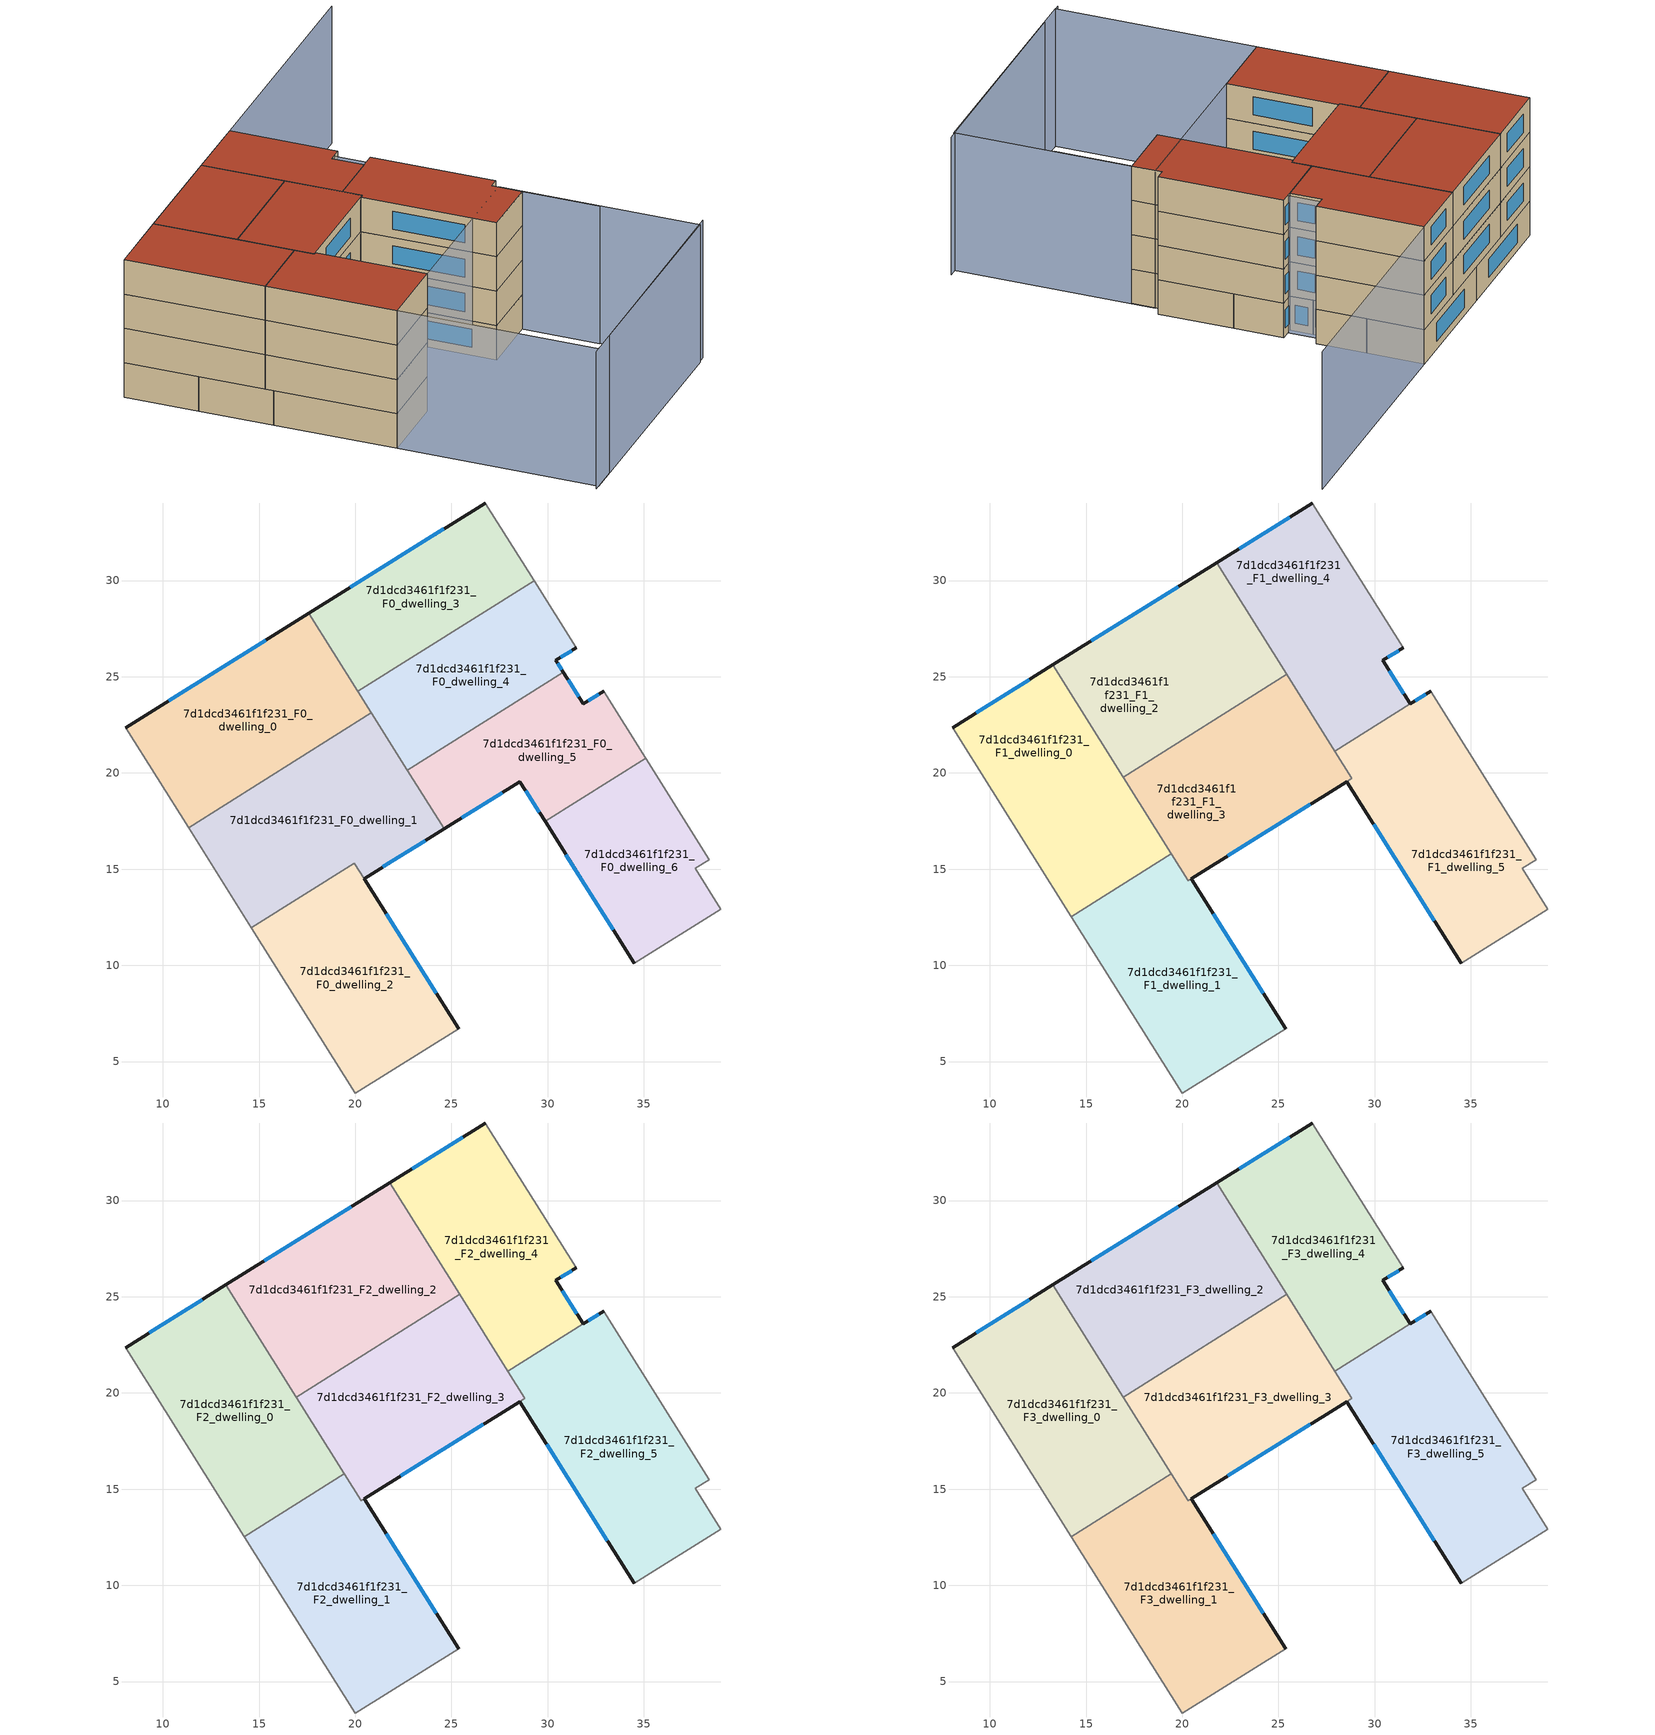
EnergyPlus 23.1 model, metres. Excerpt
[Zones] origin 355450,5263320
7d1dcd3461f1f231_F0_dwelling_0
 floor ground (EU_floor_Construction): 17.59,28.3 20.84,23.12 11.34,17.15 8.07,22.36 z0
 wall outside (EU_wall_Construction): 17.59,28.3 8.07,22.36 z0:3
 wall adiabatic (EU_wall_Construction): 8.07,22.36 11.34,17.15 z0:3
 wall to 7d1dcd3461f1f231_F0_dwelling_1 (EU_wall_Construction): 11.34,17.15 20.84,23.12 z0:3
 wall to 7d1dcd3461f1f231_F0_dwelling_3 (EU_wall_Construction): 20.13,24.25 17.59,28.3 z0:3
 wall to 7d1dcd3461f1f231_F0_dwelling_4 (EU_wall_Construction): 20.84,23.12 20.13,24.25 z0:3
 window (EU_Window_Construction): 15.35,26.91 10.3,23.76 z0.7:2.3
 ceiling adiabatic (EU_roof_Construction): 20.84,23.12 17.59,28.3 13.28,25.61 16.54,20.42 z3
7d1dcd3461f1f231_F0_dwelling_1
 floor ground (EU_floor_Construction): 20.84,23.12 24.62,17.09 20.47,14.5 19.96,15.31 14.61,11.95 11.34,17.15 z0
 wall outside (EU_wall_Construction): 20.47,14.5 24.62,17.09 z0:3
 wall adiabatic (EU_wall_Construction): 11.34,17.15 14.61,11.95 z0:3
 wall to 7d1dcd3461f1f231_F0_dwelling_2 (EU_wall_Construction): 14.61,11.95 19.96,15.31 20.47,14.5 z0:3
 wall to 7d1dcd3461f1f231_F0_dwelling_5 (EU_wall_Construction): 24.62,17.09 22.72,20.13 z0:3
 wall to 7d1dcd3461f1f231_F0_dwelling_4 (EU_wall_Construction): 22.72,20.13 20.84,23.12 z0:3
 window (EU_Window_Construction): 21.44,15.11 23.65,16.49 z0.7:2.3
 ceiling adiabatic (EU_roof_Construction): 21.24,22.48 20.84,23.12 16.54,20.42 16.94,19.79 z3
7d1dcd3461f1f231_F0_dwelling_2
 floor ground (EU_floor_Construction): 20.47,14.5 25.37,6.71 20.01,3.36 14.61,11.95 19.96,15.31 z0
 wall outside (EU_wall_Construction): 25.37,6.71 20.47,14.5 z0:3
 wall adiabatic (EU_wall_Construction): 14.61,11.95 20.01,3.36 25.37,6.71 z0:3
 window (EU_Window_Construction): 24.22,8.54 21.62,12.67 z0.7:2.3
7d1dcd3461f1f231_F0_dwelling_3
 floor ground (EU_floor_Construction): 26.77,34.03 29.3,30 20.13,24.25 17.59,28.3 z0
 wall outside (EU_wall_Construction): 26.77,34.03 17.59,28.3 z0:3
 wall to 7d1dcd3461f1f231_F0_dwelling_4 (EU_wall_Construction): 20.13,24.25 29.3,30 z0:3
 wall adiabatic (EU_wall_Construction): 29.3,30 26.77,34.03 z0:3
 window (EU_Window_Construction): 24.61,32.69 19.74,29.65 z0.7:2.3
7d1dcd3461f1f231_F0_dwelling_4
 floor ground (EU_floor_Construction): 29.3,30 31.49,26.51 30.43,25.84 30.82,25.22 22.72,20.13 20.13,24.25 z0
 wall outside (EU_wall_Construction): 30.82,25.22 30.43,25.84 31.49,26.51 z0:3
 wall adiabatic (EU_wall_Construction): 31.49,26.51 29.3,30 z0:3
 wall to 7d1dcd3461f1f231_F0_dwelling_5 (EU_wall_Construction): 22.72,20.13 30.82,25.22 z0:3
 window (EU_Window_Construction): 30.68,26 31.25,26.35 / 30.73,25.37 30.52,25.7 z0.7:2.3
7d1dcd3461f1f231_F0_dwelling_5
 floor ground (EU_floor_Construction): 32.92,24.25 35.1,20.76 29.87,17.48 28.57,19.55 24.62,17.09 22.72,20.13 30.82,25.22 31.85,23.59 z0
 wall outside (EU_wall_Construction): 24.62,17.09 28.57,19.55 29.87,17.48 / 32.92,24.25 31.85,23.59 30.82,25.22 z0:3
 wall to 7d1dcd3461f1f231_F0_dwelling_6 (EU_wall_Construction): 29.87,17.48 35.1,20.76 z0:3
 wall adiabatic (EU_wall_Construction): 35.1,20.76 32.92,24.25 z0:3
 window (EU_Window_Construction): 28.87,19.07 29.56,17.97 / 25.55,17.67 27.64,18.98 / 31.61,23.97 31.06,24.84 / 32.67,24.09 32.1,23.74 z0.7:2.3
7d1dcd3461f1f231_F0_dwelling_6
 floor ground (EU_floor_Construction): 35.1,20.76 38.41,15.5 37.68,15.04 39.01,12.92 34.5,10.11 29.87,17.48 z0
 wall outside (EU_wall_Construction): 29.87,17.48 34.5,10.11 z0:3
 wall adiabatic (EU_wall_Construction): 34.5,10.11 39.01,12.92 37.68,15.04 38.41,15.5 35.1,20.76 z0:3
 window (EU_Window_Construction): 30.96,15.75 33.41,11.84 z0.7:2.3
7d1dcd3461f1f231_F1_dwelling_0
 floor to 7d1dcd3461f1f231_F0_dwelling_0 (EU_floor_Construction): 13.28,25.61 16.54,20.42 11.34,17.15 8.07,22.36 z3
 floor to 7d1dcd3461f1f231_F0_dwelling_1 (EU_floor_Construction): 16.54,20.42 19.44,15.8 14.24,12.53 11.34,17.15 z3
 wall outside (EU_wall_Construction): 13.28,25.62 8.07,22.36 z3:6
 wall to 7d1dcd3461f1f231_F1_dwelling_1 (EU_wall_Construction): 14.24,12.53 19.44,15.8 z3:6
 wall adiabatic (EU_wall_Construction): 8.07,22.36 14.24,12.53 z3:6
 wall to 7d1dcd3461f1f231_F1_dwelling_2 (EU_wall_Construction): 16.94,19.79 13.28,25.62 z3:6
 wall to 7d1dcd3461f1f231_F1_dwelling_3 (EU_wall_Construction): 19.44,15.8 16.94,19.79 z3:6
 window (EU_Window_Construction): 12.06,24.85 9.29,23.13 z3.7:5.3
7d1dcd3461f1f231_F1_dwelling_1
 floor to 7d1dcd3461f1f231_F0_dwelling_2 (EU_floor_Construction): 20.47,14.5 25.37,6.71 20.01,3.36 14.61,11.95 19.81,15.22 20.32,14.41 z3
 floor to 7d1dcd3461f1f231_F0_dwelling_1 (EU_floor_Construction): 19.44,15.8 19.81,15.22 14.61,11.95 14.24,12.53 z3
 wall outside (EU_wall_Construction): 25.37,6.71 20.47,14.5 z3:6
 wall adiabatic (EU_wall_Construction): 14.24,12.53 20.01,3.36 25.37,6.71 z3:6
 wall to 7d1dcd3461f1f231_F1_dwelling_3 (EU_wall_Construction): 20.47,14.5 20.32,14.41 19.44,15.8 z3:6
 window (EU_Window_Construction): 24.22,8.54 21.62,12.67 z3.7:5.3
7d1dcd3461f1f231_F1_dwelling_2
 floor to 7d1dcd3461f1f231_F0_dwelling_3 (EU_floor_Construction): 21.79,30.92 24.33,26.88 20.13,24.25 17.59,28.3 z3
 floor to 7d1dcd3461f1f231_F0_dwelling_4 (EU_floor_Construction): 24.33,26.88 25.43,25.12 21.24,22.48 20.13,24.25 z3
 floor adiabatic (EU_floor_Construction): 17.59,28.3 21.24,22.48 16.94,19.79 13.28,25.62 z3
 wall outside (EU_wall_Construction): 21.79,30.92 13.28,25.62 z3:6
 wall to 7d1dcd3461f1f231_F1_dwelling_3 (EU_wall_Construction): 16.94,19.79 25.43,25.12 z3:6
 wall to 7d1dcd3461f1f231_F1_dwelling_4 (EU_wall_Construction): 25.43,25.12 21.79,30.92 z3:6
 window (EU_Window_Construction): 19.79,29.68 15.28,26.86 z3.7:5.3
7d1dcd3461f1f231_F1_dwelling_3
 floor to 7d1dcd3461f1f231_F0_dwelling_1 (EU_floor_Construction): 21.24,22.48 24.62,17.09 20.47,14.51 19.96,15.31 19.81,15.22 16.94,19.79 z3
 floor to 7d1dcd3461f1f231_F0_dwelling_5 (EU_floor_Construction): 26.91,22.76 28.82,19.71 24.62,17.09 22.72,20.13 z3
 floor to 7d1dcd3461f1f231_F0_dwelling_2 (EU_floor_Construction): 19.96,15.31 20.43,14.56 20.47,14.51 20.32,14.41 19.81,15.22 z3
 floor to 7d1dcd3461f1f231_F0_dwelling_4 (EU_floor_Construction): 25.43,25.12 26.91,22.76 22.72,20.13 21.24,22.48 z3
 wall outside (EU_wall_Construction): 20.47,14.51 28.56,19.55 z3:6
 wall to 7d1dcd3461f1f231_F1_dwelling_5 (EU_wall_Construction): 28.57,19.55 28.82,19.71 27.94,21.13 z3:6
 wall to 7d1dcd3461f1f231_F1_dwelling_4 (EU_wall_Construction): 27.94,21.13 25.43,25.12 z3:6
 window (EU_Window_Construction): 22.37,15.69 26.66,18.37 z3.7:5.3
7d1dcd3461f1f231_F1_dwelling_4
 floor to 7d1dcd3461f1f231_F0_dwelling_4 (EU_floor_Construction): 29.3,30 31.49,26.51 30.43,25.84 30.82,25.22 26.91,22.76 24.33,26.88 z3
 floor to 7d1dcd3461f1f231_F0_dwelling_3 (EU_floor_Construction): 26.77,34.03 29.3,30 24.33,26.88 21.79,30.92 z3
 floor to 7d1dcd3461f1f231_F0_dwelling_5 (EU_floor_Construction): 30.82,25.22 31.85,23.59 27.94,21.13 26.91,22.76 z3
 wall outside (EU_wall_Construction): 26.77,34.03 21.79,30.92 / 31.85,23.59 30.43,25.84 31.49,26.51 z3:6
 wall adiabatic (EU_wall_Construction): 31.49,26.51 26.77,34.03 z3:6
 wall to 7d1dcd3461f1f231_F1_dwelling_5 (EU_wall_Construction): 27.94,21.13 31.85,23.59 z3:6
 window (EU_Window_Construction): 25.6,33.3 22.96,31.65 / 30.68,26 31.25,26.35 / 31.52,24.12 30.76,25.31 z3.7:5.3
7d1dcd3461f1f231_F1_dwelling_5
 floor to 7d1dcd3461f1f231_F0_dwelling_5 (EU_floor_Construction): 32.92,24.25 35.1,20.76 29.87,17.48 28.57,19.55 28.82,19.71 27.94,21.13 31.85,23.59 z3
 floor to 7d1dcd3461f1f231_F0_dwelling_6 (EU_floor_Construction): 35.1,20.76 38.41,15.5 37.68,15.04 39.01,12.92 34.5,10.11 29.87,17.48 z3
 wall outside (EU_wall_Construction): 32.92,24.25 31.85,23.59 / 28.57,19.55 34.5,10.11 z3:6
 wall adiabatic (EU_wall_Construction): 34.5,10.11 39.01,12.92 37.68,15.04 38.41,15.5 32.92,24.25 z3:6
 window (EU_Window_Construction): 32.67,24.09 32.1,23.74 / 29.96,17.34 33.11,12.33 z3.7:5.3
7d1dcd3461f1f231_F2_dwelling_0
 floor to 7d1dcd3461f1f231_F1_dwelling_0 (EU_floor_Construction): 13.28,25.62 19.44,15.8 14.24,12.53 8.07,22.36 z6
 wall outside (EU_wall_Construction): 13.28,25.62 8.07,22.36 z6:9
 wall to 7d1dcd3461f1f231_F2_dwelling_1 (EU_wall_Construction): 14.24,12.53 19.44,15.8 z6:9
 wall adiabatic (EU_wall_Construction): 8.07,22.36 14.24,12.53 z6:9
 wall to 7d1dcd3461f1f231_F2_dwelling_2 (EU_wall_Construction): 16.94,19.79 13.28,25.62 z6:9
 wall to 7d1dcd3461f1f231_F2_dwelling_3 (EU_wall_Construction): 19.44,15.8 16.94,19.79 z6:9
 window (EU_Window_Construction): 12.06,24.85 9.29,23.13 z6.7:8.3
7d1dcd3461f1f231_F2_dwelling_1
 floor to 7d1dcd3461f1f231_F1_dwelling_1 (EU_floor_Construction): 20.47,14.5 25.37,6.71 20.01,3.36 14.24,12.53 19.44,15.8 20.32,14.41 z6
 wall outside (EU_wall_Construction): 25.37,6.71 20.47,14.5 z6:9
 wall adiabatic (EU_wall_Construction): 14.24,12.53 20.01,3.36 25.37,6.71 z6:9
 wall to 7d1dcd3461f1f231_F2_dwelling_3 (EU_wall_Construction): 20.47,14.5 20.32,14.41 19.44,15.8 z6:9
 window (EU_Window_Construction): 24.22,8.54 21.62,12.67 z6.7:8.3
7d1dcd3461f1f231_F2_dwelling_2
 floor to 7d1dcd3461f1f231_F1_dwelling_2 (EU_floor_Construction): 21.79,30.92 25.43,25.12 16.94,19.79 13.28,25.62 z6
 wall outside (EU_wall_Construction): 21.79,30.92 13.28,25.62 z6:9
 wall to 7d1dcd3461f1f231_F2_dwelling_3 (EU_wall_Construction): 16.94,19.79 25.43,25.12 z6:9
 wall to 7d1dcd3461f1f231_F2_dwelling_4 (EU_wall_Construction): 25.43,25.12 21.79,30.92 z6:9
 window (EU_Window_Construction): 19.79,29.68 15.28,26.86 z6.7:8.3
7d1dcd3461f1f231_F2_dwelling_3
 floor to 7d1dcd3461f1f231_F1_dwelling_3 (EU_floor_Construction): 25.43,25.12 28.82,19.71 28.56,19.55 20.47,14.5 20.32,14.41 16.94,19.79 z6
 wall outside (EU_wall_Construction): 20.47,14.51 28.56,19.55 z6:9
 wall to 7d1dcd3461f1f231_F2_dwelling_5 (EU_wall_Construction): 28.57,19.55 28.82,19.71 27.94,21.13 z6:9
 wall to 7d1dcd3461f1f231_F2_dwelling_4 (EU_wall_Construction): 27.94,21.13 25.43,25.12 z6:9
 window (EU_Window_Construction): 22.37,15.69 26.66,18.37 z6.7:8.3
7d1dcd3461f1f231_F2_dwelling_4
 floor to 7d1dcd3461f1f231_F1_dwelling_4 (EU_floor_Construction): 26.77,34.03 31.49,26.51 30.43,25.84 31.85,23.59 27.94,21.13 21.79,30.92 z6
 wall outside (EU_wall_Construction): 26.77,34.03 21.79,30.92 / 31.85,23.59 30.43,25.84 31.49,26.51 z6:9
 wall adiabatic (EU_wall_Construction): 31.49,26.51 26.77,34.03 z6:9
 wall to 7d1dcd3461f1f231_F2_dwelling_5 (EU_wall_Construction): 27.94,21.13 31.85,23.59 z6:9
 window (EU_Window_Construction): 25.6,33.3 22.96,31.65 / 30.68,26 31.25,26.35 / 31.52,24.12 30.76,25.31 z6.7:8.3
7d1dcd3461f1f231_F2_dwelling_5
 floor to 7d1dcd3461f1f231_F1_dwelling_5 (EU_floor_Construction): 32.92,24.25 38.41,15.5 37.68,15.04 39.01,12.92 34.5,10.11 28.57,19.55 28.82,19.71 27.94,21.13 31.85,23.59 z6
 wall outside (EU_wall_Construction): 32.92,24.25 31.85,23.59 / 28.57,19.55 34.5,10.11 z6:9
 wall adiabatic (EU_wall_Construction): 34.5,10.11 39.01,12.92 37.68,15.04 38.41,15.5 32.92,24.25 z6:9
 window (EU_Window_Construction): 32.67,24.09 32.1,23.74 / 29.96,17.34 33.11,12.33 z6.7:8.3
7d1dcd3461f1f231_F3_dwelling_0
 floor to 7d1dcd3461f1f231_F2_dwelling_0 (EU_floor_Construction): 13.28,25.62 19.44,15.8 14.24,12.53 8.07,22.36 z9
 wall outside (EU_wall_Construction): 13.28,25.62 8.07,22.36 z9:12
 wall to 7d1dcd3461f1f231_F3_dwelling_1 (EU_wall_Construction): 14.24,12.53 19.44,15.8 z9:12
 wall adiabatic (EU_wall_Construction): 8.07,22.36 14.24,12.53 z9:12
 wall to 7d1dcd3461f1f231_F3_dwelling_2 (EU_wall_Construction): 16.94,19.79 13.28,25.62 z9:12
 wall to 7d1dcd3461f1f231_F3_dwelling_3 (EU_wall_Construction): 19.44,15.8 16.94,19.79 z9:12
 window (EU_Window_Construction): 12.06,24.85 9.29,23.13 z9.7:11.3
 roof outside (EU_roof_Construction): 19.44,15.8 13.28,25.62 8.07,22.36 14.24,12.53 z12
7d1dcd3461f1f231_F3_dwelling_1
 floor to 7d1dcd3461f1f231_F2_dwelling_1 (EU_floor_Construction): 20.47,14.5 25.37,6.71 20.01,3.36 14.24,12.53 19.44,15.8 20.32,14.41 z9
 wall outside (EU_wall_Construction): 25.37,6.71 20.47,14.5 z9:12
 wall adiabatic (EU_wall_Construction): 14.24,12.53 20.01,3.36 25.37,6.71 z9:12
 wall to 7d1dcd3461f1f231_F3_dwelling_3 (EU_wall_Construction): 20.47,14.5 20.32,14.41 19.44,15.8 z9:12
 window (EU_Window_Construction): 24.22,8.54 21.62,12.67 z9.7:11.3
 roof outside (EU_roof_Construction): 25.37,6.71 20.47,14.5 20.32,14.41 19.44,15.8 14.24,12.53 20.01,3.36 z12
7d1dcd3461f1f231_F3_dwelling_2
 floor to 7d1dcd3461f1f231_F2_dwelling_2 (EU_floor_Construction): 21.79,30.92 25.43,25.12 16.94,19.79 13.28,25.62 z9
 wall outside (EU_wall_Construction): 21.79,30.92 13.28,25.62 z9:12
 wall to 7d1dcd3461f1f231_F3_dwelling_3 (EU_wall_Construction): 16.94,19.79 25.43,25.12 z9:12
 wall to 7d1dcd3461f1f231_F3_dwelling_4 (EU_wall_Construction): 25.43,25.12 21.79,30.92 z9:12
 window (EU_Window_Construction): 19.79,29.68 15.28,26.86 z9.7:11.3
 roof outside (EU_roof_Construction): 25.43,25.12 21.79,30.92 13.28,25.62 16.94,19.79 z12
7d1dcd3461f1f231_F3_dwelling_3
 floor to 7d1dcd3461f1f231_F2_dwelling_3 (EU_floor_Construction): 25.43,25.12 28.82,19.71 28.56,19.55 20.47,14.5 20.32,14.41 16.94,19.79 z9
 wall outside (EU_wall_Construction): 20.47,14.51 28.56,19.55 z9:12
 wall to 7d1dcd3461f1f231_F3_dwelling_5 (EU_wall_Construction): 28.57,19.55 28.82,19.71 27.94,21.13 z9:12
 wall to 7d1dcd3461f1f231_F3_dwelling_4 (EU_wall_Construction): 27.94,21.13 25.43,25.12 z9:12
 window (EU_Window_Construction): 22.37,15.69 26.66,18.37 z9.7:11.3
 roof outside (EU_roof_Construction): 28.56,19.55 28.82,19.71 25.43,25.12 16.94,19.79 20.32,14.41 20.47,14.5 z12
7d1dcd3461f1f231_F3_dwelling_4
 floor to 7d1dcd3461f1f231_F2_dwelling_4 (EU_floor_Construction): 26.77,34.03 31.49,26.51 30.43,25.84 31.85,23.59 27.94,21.13 21.79,30.92 z9
 wall outside (EU_wall_Construction): 26.77,34.03 21.79,30.92 / 31.85,23.59 30.43,25.84 31.49,26.51 z9:12
 wall adiabatic (EU_wall_Construction): 31.49,26.51 26.77,34.03 z9:12
 wall to 7d1dcd3461f1f231_F3_dwelling_5 (EU_wall_Construction): 27.94,21.13 31.85,23.59 z9:12
 window (EU_Window_Construction): 25.6,33.3 22.96,31.65 / 30.68,26 31.25,26.35 / 31.52,24.12 30.76,25.31 z9.7:11.3
 roof outside (EU_roof_Construction): 31.85,23.59 30.43,25.84 31.49,26.51 26.77,34.03 21.79,30.92 27.94,21.13 z12
7d1dcd3461f1f231_F3_dwelling_5
 floor to 7d1dcd3461f1f231_F2_dwelling_5 (EU_floor_Construction): 32.92,24.25 38.41,15.5 37.68,15.04 39.01,12.92 34.5,10.11 28.57,19.55 28.82,19.71 27.94,21.13 31.85,23.59 z9
 wall outside (EU_wall_Construction): 32.92,24.25 31.85,23.59 / 28.57,19.55 34.5,10.11 z9:12
 wall adiabatic (EU_wall_Construction): 34.5,10.11 39.01,12.92 37.68,15.04 38.41,15.5 32.92,24.25 z9:12
 window (EU_Window_Construction): 32.67,24.09 32.1,23.74 / 29.96,17.34 33.11,12.33 z9.7:11.3
 roof outside (EU_roof_Construction): 39.01,12.92 37.68,15.04 38.41,15.5 32.92,24.25 31.85,23.59 27.94,21.13 28.82,19.71 28.57,19.55 34.5,10.11 z12
shading: 28.41,-10.95 47.4,0.98 / 42.4,7.5 26.09,33.61 / 26.09,33.61 44.91,45.36 / 46.79,0.53 28.79,-10.71 / 28.79,-10.71 20,3.36 / 20,3.36 38.01,14.6 / 38.01,14.6 46.79,0.53 z0:12
[Building]
EU S2 Campaign: North Axis=0; Terrain=City; Solar Distribution=FullExterior
[Site:Location]
Budapest.Ferenc.Liszt.Intl.AP: Latitude=47.437; Longitude=19.256; Time Zone=1; Elevation=185
[SizingPeriod:WeatherFileDays]
AnnualSizingPeriod: Begin Month=1; Begin Day of Month=1; End Month=12; End Day of Month=31; Day of Week for Start Day=Monday; Use Weather File Daylight Saving Period=No; Use Weather File Rain and Snow Indicators=No
[MATERIAL]
EU_InternalMass_Material: Roughness=MediumRough; Thickness=0.1; Conductivity=1; Density=1800; Specific Heat=900; Thermal Absorptance=0.9; Solar Absorptance=0.7; Visible Absorptance=0.7
[MATERIAL:NOMASS] Roughness=MediumRough; Thermal Absorptance=0.9; Solar Absorptance=0.7; Visible Absorptance=0.7
Name | Thermal Resistance
EU_wall_NoMass | 0.832559
EU_roof_NoMass | 1.39638
EU_floor_NoMass | 0.872794
[WINDOWMATERIAL:SIMPLEGLAZINGSYSTEM]
EU_Window_SimpleGlazing: UFactor=2.79869; Solar Heat Gain Coefficient=0.75; Visible Transmittance=0.75
[CONSTRUCTION]
EU_wall_Construction: EU_wall_NoMass
EU_roof_Construction: EU_roof_NoMass
EU_floor_Construction: EU_floor_NoMass
EU_Window_Construction: EU_Window_SimpleGlazing
EU_InternalMass_Construction: EU_InternalMass_Material
[ZONE] Type=1; Multiplier=1; Ceiling Height=autocalculate; Floor Area=autocalculate; Part of Total Floor Area=Yes
Name | Volume
7d1dcd3461f1f231_F0_dwelling_0 | 206.659
7d1dcd3461f1f231_F1_dwelling_0; 7d1dcd3461f1f231_F2_dwelling_0; 7d1dcd3461f1f231_F3_dwelling_0 | 213.822
7d1dcd3461f1f231_F0_dwelling_1 | 220.776
7d1dcd3461f1f231_F1_dwelling_1; 7d1dcd3461f1f231_F2_dwelling_1; 7d1dcd3461f1f231_F3_dwelling_1 | 204.663
7d1dcd3461f1f231_F0_dwelling_2 | 192.567
7d1dcd3461f1f231_F1_dwelling_2; 7d1dcd3461f1f231_F2_dwelling_2; 7d1dcd3461f1f231_F3_dwelling_2 | 206.662
7d1dcd3461f1f231_F0_dwelling_3 | 154.98
7d1dcd3461f1f231_F1_dwelling_3 | 191.446
7d1dcd3461f1f231_F2_dwelling_3; 7d1dcd3461f1f231_F3_dwelling_3 | 191.453
7d1dcd3461f1f231_F0_dwelling_4 | 155.009
7d1dcd3461f1f231_F1_dwelling_4; 7d1dcd3461f1f231_F2_dwelling_4; 7d1dcd3461f1f231_F3_dwelling_4 | 193.609
7d1dcd3461f1f231_F0_dwelling_5 | 155
7d1dcd3461f1f231_F1_dwelling_5; 7d1dcd3461f1f231_F2_dwelling_5; 7d1dcd3461f1f231_F3_dwelling_5 | 229.828
7d1dcd3461f1f231_F0_dwelling_6 | 155.006
[INTERNALMASS] Construction=EU_InternalMass_Construction
Name | Zone or ZoneList | Surface Area
7d1dcd3461f1f231_F0_dwelling_0_EU_InternalMass | 7d1dcd3461f1f231_F0_dwelling_0 | 68.8905
7d1dcd3461f1f231_F0_dwelling_1_EU_InternalMass | 7d1dcd3461f1f231_F0_dwelling_1 | 73.5915
7d1dcd3461f1f231_F0_dwelling_2_EU_InternalMass | 7d1dcd3461f1f231_F0_dwelling_2 | 64.191
7d1dcd3461f1f231_F0_dwelling_3_EU_InternalMass | 7d1dcd3461f1f231_F0_dwelling_3 | 51.6602
7d1dcd3461f1f231_F0_dwelling_4_EU_InternalMass | 7d1dcd3461f1f231_F0_dwelling_4 | 51.6694
7d1dcd3461f1f231_F0_dwelling_5_EU_InternalMass | 7d1dcd3461f1f231_F0_dwelling_5 | 51.6669
7d1dcd3461f1f231_F0_dwelling_6_EU_InternalMass | 7d1dcd3461f1f231_F0_dwelling_6 | 51.6688
7d1dcd3461f1f231_F1_dwelling_0_EU_InternalMass | 7d1dcd3461f1f231_F1_dwelling_0 | 71.2738
7d1dcd3461f1f231_F1_dwelling_1_EU_InternalMass | 7d1dcd3461f1f231_F1_dwelling_1 | 68.2215
7d1dcd3461f1f231_F1_dwelling_2_EU_InternalMass | 7d1dcd3461f1f231_F1_dwelling_2 | 68.8872
7d1dcd3461f1f231_F1_dwelling_3_EU_InternalMass | 7d1dcd3461f1f231_F1_dwelling_3 | 63.8154
7d1dcd3461f1f231_F1_dwelling_4_EU_InternalMass | 7d1dcd3461f1f231_F1_dwelling_4 | 64.5363
7d1dcd3461f1f231_F1_dwelling_5_EU_InternalMass | 7d1dcd3461f1f231_F1_dwelling_5 | 76.6101
7d1dcd3461f1f231_F2_dwelling_0_EU_InternalMass | 7d1dcd3461f1f231_F2_dwelling_0 | 71.2738
7d1dcd3461f1f231_F2_dwelling_1_EU_InternalMass | 7d1dcd3461f1f231_F2_dwelling_1 | 68.2215
7d1dcd3461f1f231_F2_dwelling_2_EU_InternalMass | 7d1dcd3461f1f231_F2_dwelling_2 | 68.8872
7d1dcd3461f1f231_F2_dwelling_3_EU_InternalMass | 7d1dcd3461f1f231_F2_dwelling_3 | 63.8154
7d1dcd3461f1f231_F2_dwelling_4_EU_InternalMass | 7d1dcd3461f1f231_F2_dwelling_4 | 64.5363
7d1dcd3461f1f231_F2_dwelling_5_EU_InternalMass | 7d1dcd3461f1f231_F2_dwelling_5 | 76.6101
7d1dcd3461f1f231_F3_dwelling_0_EU_InternalMass | 7d1dcd3461f1f231_F3_dwelling_0 | 71.2738
7d1dcd3461f1f231_F3_dwelling_1_EU_InternalMass | 7d1dcd3461f1f231_F3_dwelling_1 | 68.2215
7d1dcd3461f1f231_F3_dwelling_2_EU_InternalMass | 7d1dcd3461f1f231_F3_dwelling_2 | 68.8872
7d1dcd3461f1f231_F3_dwelling_3_EU_InternalMass | 7d1dcd3461f1f231_F3_dwelling_3 | 63.8154
7d1dcd3461f1f231_F3_dwelling_4_EU_InternalMass | 7d1dcd3461f1f231_F3_dwelling_4 | 64.5363
7d1dcd3461f1f231_F3_dwelling_5_EU_InternalMass | 7d1dcd3461f1f231_F3_dwelling_5 | 76.6101
[OTHEREQUIPMENT] Fuel Type=Electricity; Design Level Calculation Method=Watts/Area; Power per Zone Floor Area=1; Fraction Latent=0; Fraction Radiant=0; Fraction Lost=0; Carbon Dioxide Generation Rate=0; EndUse Subcategory=EU_Step8_InternalGains
Name | Zone or ZoneList or Space or SpaceList | Schedule
EU_Step8_InternalGain_7d1dcd3461f1f231_F0_dwelling_0_f000 | 7d1dcd3461f1f231_F0_dwelling_0 | EU_Step8_GainSchedule_7d1dcd3461f1f231_F0_dwelling_0_f000
EU_Step8_InternalGain_7d1dcd3461f1f231_F0_dwelling_1_f000 | 7d1dcd3461f1f231_F0_dwelling_1 | EU_Step8_GainSchedule_7d1dcd3461f1f231_F0_dwelling_1_f000
EU_Step8_InternalGain_7d1dcd3461f1f231_F0_dwelling_2_f000 | 7d1dcd3461f1f231_F0_dwelling_2 | EU_Step8_GainSchedule_7d1dcd3461f1f231_F0_dwelling_2_f000
EU_Step8_InternalGain_7d1dcd3461f1f231_F0_dwelling_3_f000 | 7d1dcd3461f1f231_F0_dwelling_3 | EU_Step8_GainSchedule_7d1dcd3461f1f231_F0_dwelling_3_f000
EU_Step8_InternalGain_7d1dcd3461f1f231_F0_dwelling_4_f000 | 7d1dcd3461f1f231_F0_dwelling_4 | EU_Step8_GainSchedule_7d1dcd3461f1f231_F0_dwelling_4_f000
EU_Step8_InternalGain_7d1dcd3461f1f231_F0_dwelling_5_f000 | 7d1dcd3461f1f231_F0_dwelling_5 | EU_Step8_GainSchedule_7d1dcd3461f1f231_F0_dwelling_5_f000
EU_Step8_InternalGain_7d1dcd3461f1f231_F0_dwelling_6_f000 | 7d1dcd3461f1f231_F0_dwelling_6 | EU_Step8_GainSchedule_7d1dcd3461f1f231_F0_dwelling_6_f000
EU_Step8_InternalGain_7d1dcd3461f1f231_F1_dwelling_0_f000 | 7d1dcd3461f1f231_F1_dwelling_0 | EU_Step8_GainSchedule_7d1dcd3461f1f231_F1_dwelling_0_f000
EU_Step8_InternalGain_7d1dcd3461f1f231_F1_dwelling_1_f000 | 7d1dcd3461f1f231_F1_dwelling_1 | EU_Step8_GainSchedule_7d1dcd3461f1f231_F1_dwelling_1_f000
EU_Step8_InternalGain_7d1dcd3461f1f231_F1_dwelling_2_f000 | 7d1dcd3461f1f231_F1_dwelling_2 | EU_Step8_GainSchedule_7d1dcd3461f1f231_F1_dwelling_2_f000
EU_Step8_InternalGain_7d1dcd3461f1f231_F1_dwelling_3_f000 | 7d1dcd3461f1f231_F1_dwelling_3 | EU_Step8_GainSchedule_7d1dcd3461f1f231_F1_dwelling_3_f000
EU_Step8_InternalGain_7d1dcd3461f1f231_F1_dwelling_4_f000 | 7d1dcd3461f1f231_F1_dwelling_4 | EU_Step8_GainSchedule_7d1dcd3461f1f231_F1_dwelling_4_f000
EU_Step8_InternalGain_7d1dcd3461f1f231_F1_dwelling_5_f000 | 7d1dcd3461f1f231_F1_dwelling_5 | EU_Step8_GainSchedule_7d1dcd3461f1f231_F1_dwelling_5_f000
EU_Step8_InternalGain_7d1dcd3461f1f231_F2_dwelling_0_f000 | 7d1dcd3461f1f231_F2_dwelling_0 | EU_Step8_GainSchedule_7d1dcd3461f1f231_F2_dwelling_0_f000
EU_Step8_InternalGain_7d1dcd3461f1f231_F2_dwelling_1_f000 | 7d1dcd3461f1f231_F2_dwelling_1 | EU_Step8_GainSchedule_7d1dcd3461f1f231_F2_dwelling_1_f000
EU_Step8_InternalGain_7d1dcd3461f1f231_F2_dwelling_2_f000 | 7d1dcd3461f1f231_F2_dwelling_2 | EU_Step8_GainSchedule_7d1dcd3461f1f231_F2_dwelling_2_f000
EU_Step8_InternalGain_7d1dcd3461f1f231_F2_dwelling_3_f000 | 7d1dcd3461f1f231_F2_dwelling_3 | EU_Step8_GainSchedule_7d1dcd3461f1f231_F2_dwelling_3_f000
EU_Step8_InternalGain_7d1dcd3461f1f231_F2_dwelling_4_f000 | 7d1dcd3461f1f231_F2_dwelling_4 | EU_Step8_GainSchedule_7d1dcd3461f1f231_F2_dwelling_4_f000
EU_Step8_InternalGain_7d1dcd3461f1f231_F2_dwelling_5_f000 | 7d1dcd3461f1f231_F2_dwelling_5 | EU_Step8_GainSchedule_7d1dcd3461f1f231_F2_dwelling_5_f000
EU_Step8_InternalGain_7d1dcd3461f1f231_F3_dwelling_0_f000 | 7d1dcd3461f1f231_F3_dwelling_0 | EU_Step8_GainSchedule_7d1dcd3461f1f231_F3_dwelling_0_f000
EU_Step8_InternalGain_7d1dcd3461f1f231_F3_dwelling_1_f000 | 7d1dcd3461f1f231_F3_dwelling_1 | EU_Step8_GainSchedule_7d1dcd3461f1f231_F3_dwelling_1_f000
EU_Step8_InternalGain_7d1dcd3461f1f231_F3_dwelling_2_f000 | 7d1dcd3461f1f231_F3_dwelling_2 | EU_Step8_GainSchedule_7d1dcd3461f1f231_F3_dwelling_2_f000
EU_Step8_InternalGain_7d1dcd3461f1f231_F3_dwelling_3_f000 | 7d1dcd3461f1f231_F3_dwelling_3 | EU_Step8_GainSchedule_7d1dcd3461f1f231_F3_dwelling_3_f000
EU_Step8_InternalGain_7d1dcd3461f1f231_F3_dwelling_4_f000 | 7d1dcd3461f1f231_F3_dwelling_4 | EU_Step8_GainSchedule_7d1dcd3461f1f231_F3_dwelling_4_f000
EU_Step8_InternalGain_7d1dcd3461f1f231_F3_dwelling_5_f000 | 7d1dcd3461f1f231_F3_dwelling_5 | EU_Step8_GainSchedule_7d1dcd3461f1f231_F3_dwelling_5_f000
[ZONEVENTILATION:DESIGNFLOWRATE] Schedule=EU_AlwaysOn; Design Flow Rate Calculation Method=AirChanges/Hour; Air Changes per Hour=0.475469; Ventilation Type=Natural; Fan Pressure Rise=0; Fan Total Efficiency=1; Constant Term Coefficient=1; Temperature Term Coefficient=0; Velocity Term Coefficient=0; Velocity Squared Term Coefficient=0; Minimum Indoor Temperature=-100; Maximum Indoor Temperature=100; Delta Temperature=-100; Minimum Outdoor Temperature=-100; Maximum Outdoor Temperature=100; Maximum Wind Speed=40
Name | Zone or ZoneList or Space or SpaceList
EU_ConstantAir_7d1dcd3461f1f231_F0_dwelling_0 | 7d1dcd3461f1f231_F0_dwelling_0
EU_ConstantAir_7d1dcd3461f1f231_F0_dwelling_1 | 7d1dcd3461f1f231_F0_dwelling_1
EU_ConstantAir_7d1dcd3461f1f231_F0_dwelling_2 | 7d1dcd3461f1f231_F0_dwelling_2
EU_ConstantAir_7d1dcd3461f1f231_F0_dwelling_3 | 7d1dcd3461f1f231_F0_dwelling_3
EU_ConstantAir_7d1dcd3461f1f231_F0_dwelling_4 | 7d1dcd3461f1f231_F0_dwelling_4
EU_ConstantAir_7d1dcd3461f1f231_F0_dwelling_5 | 7d1dcd3461f1f231_F0_dwelling_5
EU_ConstantAir_7d1dcd3461f1f231_F0_dwelling_6 | 7d1dcd3461f1f231_F0_dwelling_6
EU_ConstantAir_7d1dcd3461f1f231_F1_dwelling_0 | 7d1dcd3461f1f231_F1_dwelling_0
EU_ConstantAir_7d1dcd3461f1f231_F1_dwelling_1 | 7d1dcd3461f1f231_F1_dwelling_1
EU_ConstantAir_7d1dcd3461f1f231_F1_dwelling_2 | 7d1dcd3461f1f231_F1_dwelling_2
EU_ConstantAir_7d1dcd3461f1f231_F1_dwelling_3 | 7d1dcd3461f1f231_F1_dwelling_3
EU_ConstantAir_7d1dcd3461f1f231_F1_dwelling_4 | 7d1dcd3461f1f231_F1_dwelling_4
EU_ConstantAir_7d1dcd3461f1f231_F1_dwelling_5 | 7d1dcd3461f1f231_F1_dwelling_5
EU_ConstantAir_7d1dcd3461f1f231_F2_dwelling_0 | 7d1dcd3461f1f231_F2_dwelling_0
EU_ConstantAir_7d1dcd3461f1f231_F2_dwelling_1 | 7d1dcd3461f1f231_F2_dwelling_1
EU_ConstantAir_7d1dcd3461f1f231_F2_dwelling_2 | 7d1dcd3461f1f231_F2_dwelling_2
EU_ConstantAir_7d1dcd3461f1f231_F2_dwelling_3 | 7d1dcd3461f1f231_F2_dwelling_3
EU_ConstantAir_7d1dcd3461f1f231_F2_dwelling_4 | 7d1dcd3461f1f231_F2_dwelling_4
EU_ConstantAir_7d1dcd3461f1f231_F2_dwelling_5 | 7d1dcd3461f1f231_F2_dwelling_5
EU_ConstantAir_7d1dcd3461f1f231_F3_dwelling_0 | 7d1dcd3461f1f231_F3_dwelling_0
EU_ConstantAir_7d1dcd3461f1f231_F3_dwelling_1 | 7d1dcd3461f1f231_F3_dwelling_1
EU_ConstantAir_7d1dcd3461f1f231_F3_dwelling_2 | 7d1dcd3461f1f231_F3_dwelling_2
EU_ConstantAir_7d1dcd3461f1f231_F3_dwelling_3 | 7d1dcd3461f1f231_F3_dwelling_3
EU_ConstantAir_7d1dcd3461f1f231_F3_dwelling_4 | 7d1dcd3461f1f231_F3_dwelling_4
EU_ConstantAir_7d1dcd3461f1f231_F3_dwelling_5 | 7d1dcd3461f1f231_F3_dwelling_5
[HVACTEMPLATE:THERMOSTAT] Constant Heating Setpoint=20; Constant Cooling Setpoint=50
EU_HeatOnly_7d1dcd3461f1f231_F0_dwelling_0; EU_HeatOnly_7d1dcd3461f1f231_F0_dwelling_1; EU_HeatOnly_7d1dcd3461f1f231_F0_dwelling_2; EU_HeatOnly_7d1dcd3461f1f231_F0_dwelling_3; EU_HeatOnly_7d1dcd3461f1f231_F0_dwelling_4; EU_HeatOnly_7d1dcd3461f1f231_F0_dwelling_5; EU_HeatOnly_7d1dcd3461f1f231_F0_dwelling_6; EU_HeatOnly_7d1dcd3461f1f231_F1_dwelling_0; EU_HeatOnly_7d1dcd3461f1f231_F1_dwelling_1; EU_HeatOnly_7d1dcd3461f1f231_F1_dwelling_2; EU_HeatOnly_7d1dcd3461f1f231_F1_dwelling_3; EU_HeatOnly_7d1dcd3461f1f231_F1_dwelling_4; EU_HeatOnly_7d1dcd3461f1f231_F1_dwelling_5; EU_HeatOnly_7d1dcd3461f1f231_F2_dwelling_0; EU_HeatOnly_7d1dcd3461f1f231_F2_dwelling_1; EU_HeatOnly_7d1dcd3461f1f231_F2_dwelling_2; EU_HeatOnly_7d1dcd3461f1f231_F2_dwelling_3; EU_HeatOnly_7d1dcd3461f1f231_F2_dwelling_4; EU_HeatOnly_7d1dcd3461f1f231_F2_dwelling_5; EU_HeatOnly_7d1dcd3461f1f231_F3_dwelling_0; EU_HeatOnly_7d1dcd3461f1f231_F3_dwelling_1; EU_HeatOnly_7d1dcd3461f1f231_F3_dwelling_2; EU_HeatOnly_7d1dcd3461f1f231_F3_dwelling_3; EU_HeatOnly_7d1dcd3461f1f231_F3_dwelling_4; EU_HeatOnly_7d1dcd3461f1f231_F3_dwelling_5
[HVACTEMPLATE:ZONE:IDEALLOADSAIRSYSTEM] System Availability Schedule=EU_AlwaysOn; Maximum Heating Supply Air Temperature=50; Minimum Cooling Supply Air Temperature=13; Maximum Heating Supply Air Humidity Ratio=0.0156; Minimum Cooling Supply Air Humidity Ratio=0.0077; Heating Limit=NoLimit; Cooling Limit=NoLimit; Heating Availability Schedule=EU_AlwaysOn; Cooling Availability Schedule=EU_CoolingOff; Dehumidification Control Type=ConstantSensibleHeatRatio; Cooling Sensible Heat Ratio=0.7; Dehumidification Setpoint=60; Humidification Control Type=None; Humidification Setpoint=30; Outdoor Air Method=None; Outdoor Air Flow Rate per Person=0.00944; Outdoor Air Flow Rate per Zone Floor Area=0; Outdoor Air Flow Rate per Zone=0; Demand Controlled Ventilation Type=None; Outdoor Air Economizer Type=NoEconomizer; Heat Recovery Type=None; Sensible Heat Recovery Effectiveness=0.7; Latent Heat Recovery Effectiveness=0.65
Name | Template Thermostat
7d1dcd3461f1f231_F0_dwelling_0 | EU_HeatOnly_7d1dcd3461f1f231_F0_dwelling_0
7d1dcd3461f1f231_F0_dwelling_1 | EU_HeatOnly_7d1dcd3461f1f231_F0_dwelling_1
7d1dcd3461f1f231_F0_dwelling_2 | EU_HeatOnly_7d1dcd3461f1f231_F0_dwelling_2
7d1dcd3461f1f231_F0_dwelling_3 | EU_HeatOnly_7d1dcd3461f1f231_F0_dwelling_3
7d1dcd3461f1f231_F0_dwelling_4 | EU_HeatOnly_7d1dcd3461f1f231_F0_dwelling_4
7d1dcd3461f1f231_F0_dwelling_5 | EU_HeatOnly_7d1dcd3461f1f231_F0_dwelling_5
7d1dcd3461f1f231_F0_dwelling_6 | EU_HeatOnly_7d1dcd3461f1f231_F0_dwelling_6
7d1dcd3461f1f231_F1_dwelling_0 | EU_HeatOnly_7d1dcd3461f1f231_F1_dwelling_0
7d1dcd3461f1f231_F1_dwelling_1 | EU_HeatOnly_7d1dcd3461f1f231_F1_dwelling_1
7d1dcd3461f1f231_F1_dwelling_2 | EU_HeatOnly_7d1dcd3461f1f231_F1_dwelling_2
7d1dcd3461f1f231_F1_dwelling_3 | EU_HeatOnly_7d1dcd3461f1f231_F1_dwelling_3
7d1dcd3461f1f231_F1_dwelling_4 | EU_HeatOnly_7d1dcd3461f1f231_F1_dwelling_4
7d1dcd3461f1f231_F1_dwelling_5 | EU_HeatOnly_7d1dcd3461f1f231_F1_dwelling_5
7d1dcd3461f1f231_F2_dwelling_0 | EU_HeatOnly_7d1dcd3461f1f231_F2_dwelling_0
7d1dcd3461f1f231_F2_dwelling_1 | EU_HeatOnly_7d1dcd3461f1f231_F2_dwelling_1
7d1dcd3461f1f231_F2_dwelling_2 | EU_HeatOnly_7d1dcd3461f1f231_F2_dwelling_2
7d1dcd3461f1f231_F2_dwelling_3 | EU_HeatOnly_7d1dcd3461f1f231_F2_dwelling_3
7d1dcd3461f1f231_F2_dwelling_4 | EU_HeatOnly_7d1dcd3461f1f231_F2_dwelling_4
7d1dcd3461f1f231_F2_dwelling_5 | EU_HeatOnly_7d1dcd3461f1f231_F2_dwelling_5
7d1dcd3461f1f231_F3_dwelling_0 | EU_HeatOnly_7d1dcd3461f1f231_F3_dwelling_0
7d1dcd3461f1f231_F3_dwelling_1 | EU_HeatOnly_7d1dcd3461f1f231_F3_dwelling_1
7d1dcd3461f1f231_F3_dwelling_2 | EU_HeatOnly_7d1dcd3461f1f231_F3_dwelling_2
7d1dcd3461f1f231_F3_dwelling_3 | EU_HeatOnly_7d1dcd3461f1f231_F3_dwelling_3
7d1dcd3461f1f231_F3_dwelling_4 | EU_HeatOnly_7d1dcd3461f1f231_F3_dwelling_4
7d1dcd3461f1f231_F3_dwelling_5 | EU_HeatOnly_7d1dcd3461f1f231_F3_dwelling_5
[SIZING:ZONE] Zone Cooling Design Supply Air Temperature Input Method=SupplyAirTemperature; Zone Cooling Design Supply Air Temperature=13; Zone Heating Design Supply Air Temperature Input Method=SupplyAirTemperature; Zone Heating Design Supply Air Temperature=50; Zone Cooling Design Supply Air Humidity Ratio=0.008; Zone Heating Design Supply Air Humidity Ratio=0.008; Cooling Design Air Flow Method=DesignDay; Cooling Design Air Flow Rate=0; Cooling Minimum Air Flow per Zone Floor Area=0.000762; Cooling Minimum Air Flow=0; Cooling Minimum Air Flow Fraction=0.2; Heating Design Air Flow Method=DesignDay; Heating Design Air Flow Rate=0; Heating Maximum Air Flow per Zone Floor Area=0.002032; Heating Maximum Air Flow=0.141576; Heating Maximum Air Flow Fraction=0.3; Account for Dedicated Outdoor Air System=No; Dedicated Outdoor Air System Control Strategy=NeutralSupplyAir; Dedicated Outdoor Air Low Setpoint Temperature for Design=autosize; Dedicated Outdoor Air High Setpoint Temperature for Design=autosize; Zone Load Sizing Method=Sensible Load Only No Latent Load; Zone Latent Cooling Design Supply Air Humidity Ratio Input Method=HumidityRatioDifference; Zone Cooling Design Supply Air Humidity Ratio Difference=0.005; Zone Latent Heating Design Supply Air Humidity Ratio Input Method=HumidityRatioDifference; Zone Humidification Design Supply Air Humidity Ratio Difference=0.005
7d1dcd3461f1f231_F0_dwelling_0; 7d1dcd3461f1f231_F0_dwelling_1; 7d1dcd3461f1f231_F0_dwelling_2; 7d1dcd3461f1f231_F0_dwelling_3; 7d1dcd3461f1f231_F0_dwelling_4; 7d1dcd3461f1f231_F0_dwelling_5; 7d1dcd3461f1f231_F0_dwelling_6; 7d1dcd3461f1f231_F1_dwelling_0; 7d1dcd3461f1f231_F1_dwelling_1; 7d1dcd3461f1f231_F1_dwelling_2; 7d1dcd3461f1f231_F1_dwelling_3; 7d1dcd3461f1f231_F1_dwelling_4; 7d1dcd3461f1f231_F1_dwelling_5; 7d1dcd3461f1f231_F2_dwelling_0; 7d1dcd3461f1f231_F2_dwelling_1; 7d1dcd3461f1f231_F2_dwelling_2; 7d1dcd3461f1f231_F2_dwelling_3; 7d1dcd3461f1f231_F2_dwelling_4; 7d1dcd3461f1f231_F2_dwelling_5; 7d1dcd3461f1f231_F3_dwelling_0; 7d1dcd3461f1f231_F3_dwelling_1; 7d1dcd3461f1f231_F3_dwelling_2; 7d1dcd3461f1f231_F3_dwelling_3; 7d1dcd3461f1f231_F3_dwelling_4; 7d1dcd3461f1f231_F3_dwelling_5
[SCHEDULE:CONSTANT]
Name | Hourly Value
EU_AlwaysOn | 1
EU_CoolingOff | 0
[SCHEDULE:FILE] Column Number=1; Rows to Skip at Top=0; Number of Hours of Data=8760; Column Separator=Comma; Interpolate to Timestep=No; Minutes per Item=60; Adjust Schedule for Daylight Savings=Yes
Name | File
EU_Step8_GainSchedule_7d1dcd3461f1f231_F0_dwelling_0_f000 | ../../schedules/7d1dcd3461f1f231/7d1dcd3461f1f231_F0_dwelling_0_f000_gain.csv
EU_Step8_GainSchedule_7d1dcd3461f1f231_F0_dwelling_1_f000 | ../../schedules/7d1dcd3461f1f231/7d1dcd3461f1f231_F0_dwelling_1_f000_gain.csv
EU_Step8_GainSchedule_7d1dcd3461f1f231_F0_dwelling_2_f000 | ../../schedules/7d1dcd3461f1f231/7d1dcd3461f1f231_F0_dwelling_2_f000_gain.csv
EU_Step8_GainSchedule_7d1dcd3461f1f231_F0_dwelling_3_f000 | ../../schedules/7d1dcd3461f1f231/7d1dcd3461f1f231_F0_dwelling_3_f000_gain.csv
EU_Step8_GainSchedule_7d1dcd3461f1f231_F0_dwelling_4_f000 | ../../schedules/7d1dcd3461f1f231/7d1dcd3461f1f231_F0_dwelling_4_f000_gain.csv
EU_Step8_GainSchedule_7d1dcd3461f1f231_F0_dwelling_5_f000 | ../../schedules/7d1dcd3461f1f231/7d1dcd3461f1f231_F0_dwelling_5_f000_gain.csv
EU_Step8_GainSchedule_7d1dcd3461f1f231_F0_dwelling_6_f000 | ../../schedules/7d1dcd3461f1f231/7d1dcd3461f1f231_F0_dwelling_6_f000_gain.csv
EU_Step8_GainSchedule_7d1dcd3461f1f231_F1_dwelling_0_f000 | ../../schedules/7d1dcd3461f1f231/7d1dcd3461f1f231_F1_dwelling_0_f000_gain.csv
EU_Step8_GainSchedule_7d1dcd3461f1f231_F1_dwelling_1_f000 | ../../schedules/7d1dcd3461f1f231/7d1dcd3461f1f231_F1_dwelling_1_f000_gain.csv
EU_Step8_GainSchedule_7d1dcd3461f1f231_F1_dwelling_2_f000 | ../../schedules/7d1dcd3461f1f231/7d1dcd3461f1f231_F1_dwelling_2_f000_gain.csv
EU_Step8_GainSchedule_7d1dcd3461f1f231_F1_dwelling_3_f000 | ../../schedules/7d1dcd3461f1f231/7d1dcd3461f1f231_F1_dwelling_3_f000_gain.csv
EU_Step8_GainSchedule_7d1dcd3461f1f231_F1_dwelling_4_f000 | ../../schedules/7d1dcd3461f1f231/7d1dcd3461f1f231_F1_dwelling_4_f000_gain.csv
EU_Step8_GainSchedule_7d1dcd3461f1f231_F1_dwelling_5_f000 | ../../schedules/7d1dcd3461f1f231/7d1dcd3461f1f231_F1_dwelling_5_f000_gain.csv
EU_Step8_GainSchedule_7d1dcd3461f1f231_F2_dwelling_0_f000 | ../../schedules/7d1dcd3461f1f231/7d1dcd3461f1f231_F2_dwelling_0_f000_gain.csv
EU_Step8_GainSchedule_7d1dcd3461f1f231_F2_dwelling_1_f000 | ../../schedules/7d1dcd3461f1f231/7d1dcd3461f1f231_F2_dwelling_1_f000_gain.csv
EU_Step8_GainSchedule_7d1dcd3461f1f231_F2_dwelling_2_f000 | ../../schedules/7d1dcd3461f1f231/7d1dcd3461f1f231_F2_dwelling_2_f000_gain.csv
EU_Step8_GainSchedule_7d1dcd3461f1f231_F2_dwelling_3_f000 | ../../schedules/7d1dcd3461f1f231/7d1dcd3461f1f231_F2_dwelling_3_f000_gain.csv
EU_Step8_GainSchedule_7d1dcd3461f1f231_F2_dwelling_4_f000 | ../../schedules/7d1dcd3461f1f231/7d1dcd3461f1f231_F2_dwelling_4_f000_gain.csv
EU_Step8_GainSchedule_7d1dcd3461f1f231_F2_dwelling_5_f000 | ../../schedules/7d1dcd3461f1f231/7d1dcd3461f1f231_F2_dwelling_5_f000_gain.csv
EU_Step8_GainSchedule_7d1dcd3461f1f231_F3_dwelling_0_f000 | ../../schedules/7d1dcd3461f1f231/7d1dcd3461f1f231_F3_dwelling_0_f000_gain.csv
EU_Step8_GainSchedule_7d1dcd3461f1f231_F3_dwelling_1_f000 | ../../schedules/7d1dcd3461f1f231/7d1dcd3461f1f231_F3_dwelling_1_f000_gain.csv
EU_Step8_GainSchedule_7d1dcd3461f1f231_F3_dwelling_2_f000 | ../../schedules/7d1dcd3461f1f231/7d1dcd3461f1f231_F3_dwelling_2_f000_gain.csv
EU_Step8_GainSchedule_7d1dcd3461f1f231_F3_dwelling_3_f000 | ../../schedules/7d1dcd3461f1f231/7d1dcd3461f1f231_F3_dwelling_3_f000_gain.csv
EU_Step8_GainSchedule_7d1dcd3461f1f231_F3_dwelling_4_f000 | ../../schedules/7d1dcd3461f1f231/7d1dcd3461f1f231_F3_dwelling_4_f000_gain.csv
EU_Step8_GainSchedule_7d1dcd3461f1f231_F3_dwelling_5_f000 | ../../schedules/7d1dcd3461f1f231/7d1dcd3461f1f231_F3_dwelling_5_f000_gain.csv
